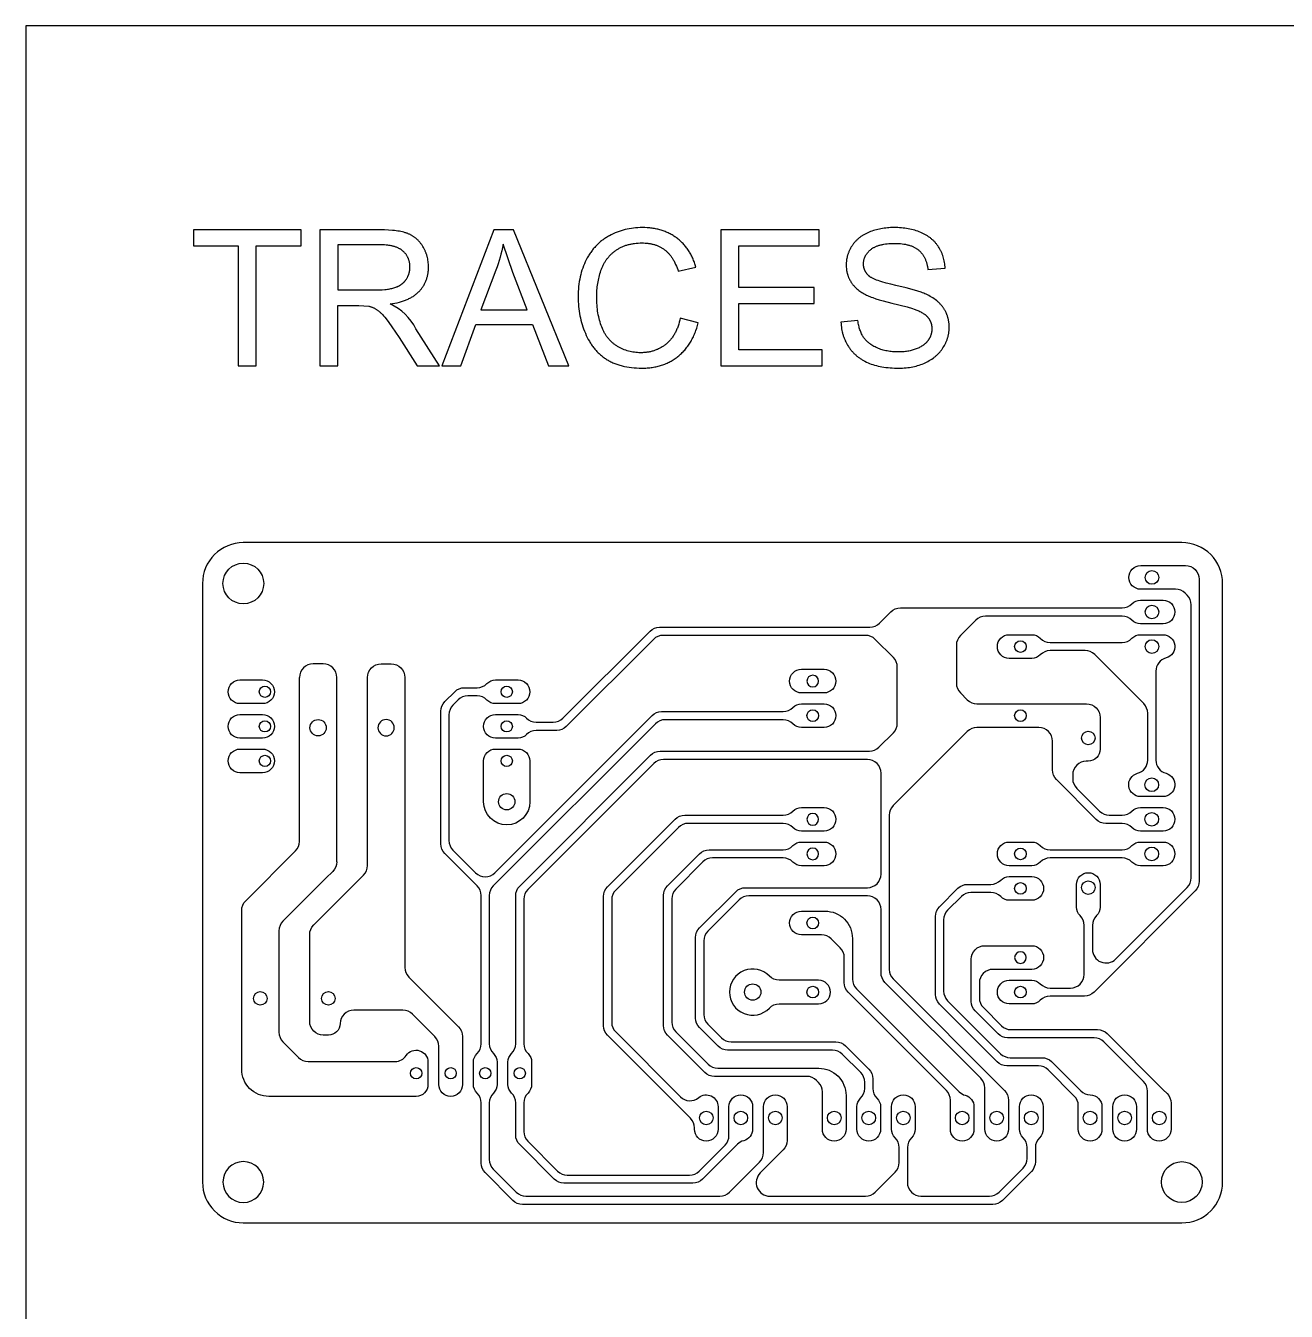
# Model space of a CAD drawing. Extents: x -88 to 248, y 207 to 396.
# Drawn here: x -88 to 4.7, y 301.5 to 396 of the extents above; entities that cross this region are included whole.
import ezdxf

# ---------------------------------------------------------------- set-up
doc = ezdxf.new("R2010")
doc.units = 0
for name, color, linetype in [('DEFAULT', 7, 'CONTINUOUS'), ('PCB$HOLES', 12, 'CONTINUOUS'), ('PCB$TRACES', 41, 'CONTINUOUS')]:
    doc.layers.add(name, color=color, linetype=linetype)

msp = doc.modelspace()

# ---------------------------------------------------------------- linework, layer by layer
at = {"layer": 'DEFAULT'}
for points in [[(-88, 207), (248, 207), (248, 396), (-88, 396)], [(-72.38, 371), (-71.058, 371), (-71.058, 379.814), (-67.752, 379.814), (-67.752, 380.993), (-75.673, 380.993), (-75.673, 379.814), (-72.38, 379.814)], [(-57.411, 371), (-56.007, 371), (-54.909, 374.027), (-50.731, 374.027), (-49.565, 371), (-48.059, 371), (-52.149, 380.993), (-53.573, 380.993)], [(-39.872, 374.504), (-39.908, 374.349), (-39.948, 374.198), (-39.992, 374.053), (-40.015, 373.982), (-40.039, 373.912), (-40.065, 373.843), (-40.091, 373.776), (-40.118, 373.71), (-40.146, 373.645), (-40.176, 373.582), (-40.206, 373.519), (-40.237, 373.458), (-40.269, 373.398), (-40.302, 373.339), (-40.336, 373.281), (-40.371, 373.225), (-40.407, 373.17), (-40.444, 373.116), (-40.482, 373.063), (-40.521, 373.011), (-40.561, 372.961), (-40.602, 372.912), (-40.643, 372.864), (-40.686, 372.817), (-40.73, 372.772), (-40.775, 372.728), (-40.82, 372.684), (-40.867, 372.643), (-40.915, 372.602), (-40.963, 372.562), (-41.012, 372.524), (-41.062, 372.487), (-41.113, 372.452), (-41.164, 372.417), (-41.216, 372.384), (-41.268, 372.352), (-41.321, 372.322), (-41.375, 372.292), (-41.43, 372.264), (-41.485, 372.237), (-41.54, 372.211), (-41.597, 372.187), (-41.654, 372.164), (-41.712, 372.142), (-41.77, 372.121), (-41.829, 372.102), (-41.889, 372.084), (-41.95, 372.067), (-42.011, 372.051), (-42.073, 372.037), (-42.135, 372.024), (-42.198, 372.012), (-42.262, 372.001), (-42.326, 371.992), (-42.391, 371.984), (-42.457, 371.977), (-42.524, 371.971), (-42.591, 371.967), (-42.659, 371.964), (-42.727, 371.962), (-42.796, 371.961), (-42.91, 371.963), (-43.023, 371.968), (-43.134, 371.978), (-43.245, 371.991), (-43.354, 372.007), (-43.463, 372.027), (-43.571, 372.051), (-43.677, 372.079), (-43.783, 372.11), (-43.887, 372.145), (-43.991, 372.183), (-44.093, 372.226), (-44.195, 372.272), (-44.296, 372.321), (-44.395, 372.375), (-44.494, 372.431), (-44.542, 372.461), (-44.59, 372.492), (-44.637, 372.524), (-44.683, 372.557), (-44.728, 372.59), (-44.773, 372.625), (-44.817, 372.66), (-44.86, 372.697), (-44.902, 372.734), (-44.943, 372.772), (-44.984, 372.812), (-45.023, 372.852), (-45.062, 372.893), (-45.101, 372.935), (-45.138, 372.978), (-45.174, 373.022), (-45.21, 373.067), (-45.245, 373.113), (-45.279, 373.159), (-45.312, 373.207), (-45.345, 373.256), (-45.376, 373.305), (-45.407, 373.356), (-45.437, 373.407), (-45.467, 373.46), (-45.495, 373.513), (-45.523, 373.567), (-45.55, 373.623), (-45.576, 373.679), (-45.601, 373.736), (-45.649, 373.853), (-45.694, 373.973), (-45.736, 374.096), (-45.775, 374.221), (-45.811, 374.348), (-45.845, 374.479), (-45.875, 374.611), (-45.903, 374.747), (-45.928, 374.885), (-45.949, 375.025), (-45.968, 375.168), (-45.984, 375.313), (-45.997, 375.461), (-46.007, 375.612), (-46.015, 375.765), (-46.019, 375.92), (-46.02, 376.078), (-46.019, 376.202), (-46.016, 376.325), (-46.009, 376.447), (-46.001, 376.569), (-45.99, 376.69), (-45.976, 376.812), (-45.96, 376.932), (-45.942, 377.052), (-45.921, 377.172), (-45.898, 377.291), (-45.872, 377.41), (-45.844, 377.528), (-45.813, 377.646), (-45.78, 377.764), (-45.745, 377.881), (-45.707, 377.997), (-45.687, 378.055), (-45.666, 378.112), (-45.644, 378.168), (-45.621, 378.224), (-45.598, 378.279), (-45.573, 378.333), (-45.548, 378.386), (-45.521, 378.439), (-45.494, 378.491), (-45.466, 378.542), (-45.437, 378.592), (-45.407, 378.642), (-45.376, 378.691), (-45.344, 378.739), (-45.312, 378.786), (-45.278, 378.833), (-45.244, 378.879), (-45.209, 378.924), (-45.172, 378.969), (-45.135, 379.013), (-45.097, 379.056), (-45.058, 379.098), (-45.018, 379.139), (-44.978, 379.18), (-44.936, 379.22), (-44.894, 379.26), (-44.85, 379.298), (-44.806, 379.336), (-44.761, 379.373), (-44.715, 379.409), (-44.668, 379.445), (-44.62, 379.48), (-44.571, 379.514), (-44.521, 379.547), (-44.471, 379.579), (-44.42, 379.609), (-44.369, 379.639), (-44.316, 379.668), (-44.263, 379.695), (-44.209, 379.721), (-44.155, 379.747), (-44.099, 379.771), (-44.043, 379.794), (-43.986, 379.816), (-43.929, 379.837), (-43.87, 379.857), (-43.811, 379.876), (-43.751, 379.894), (-43.691, 379.911), (-43.63, 379.926), (-43.568, 379.941), (-43.505, 379.954), (-43.441, 379.967), (-43.377, 379.978), (-43.312, 379.988), (-43.246, 379.998), (-43.113, 380.013), (-42.976, 380.023), (-42.836, 380.03), (-42.694, 380.032), (-42.57, 380.03), (-42.449, 380.024), (-42.33, 380.015), (-42.272, 380.008), (-42.214, 380.001), (-42.157, 379.993), (-42.101, 379.983), (-42.045, 379.973), (-41.99, 379.962), (-41.936, 379.95), (-41.882, 379.937), (-41.829, 379.923), (-41.777, 379.908), (-41.725, 379.892), (-41.674, 379.875), (-41.624, 379.857), (-41.575, 379.838), (-41.526, 379.818), (-41.477, 379.797), (-41.43, 379.775), (-41.383, 379.752), (-41.336, 379.728), (-41.291, 379.704), (-41.246, 379.678), (-41.201, 379.651), (-41.158, 379.623), (-41.115, 379.595), (-41.072, 379.565), (-41.031, 379.534), (-40.99, 379.503), (-40.949, 379.47), (-40.909, 379.436), (-40.87, 379.401), (-40.832, 379.364), (-40.794, 379.327), (-40.756, 379.288), (-40.72, 379.249), (-40.684, 379.208), (-40.648, 379.166), (-40.613, 379.122), (-40.579, 379.078), (-40.545, 379.032), (-40.512, 378.985), (-40.48, 378.938), (-40.448, 378.889), (-40.417, 378.838), (-40.386, 378.787), (-40.356, 378.734), (-40.327, 378.681), (-40.27, 378.57), (-40.215, 378.454), (-40.163, 378.334), (-40.114, 378.21), (-40.066, 378.08), (-40.022, 377.946), (-38.72, 378.253), (-38.773, 378.423), (-38.801, 378.507), (-38.83, 378.589), (-38.861, 378.67), (-38.892, 378.75), (-38.925, 378.829), (-38.96, 378.906), (-38.995, 378.982), (-39.032, 379.057), (-39.07, 379.131), (-39.109, 379.203), (-39.149, 379.275), (-39.19, 379.345), (-39.233, 379.414), (-39.277, 379.482), (-39.322, 379.548), (-39.369, 379.613), (-39.416, 379.677), (-39.465, 379.74), (-39.515, 379.802), (-39.566, 379.862), (-39.618, 379.922), (-39.672, 379.98), (-39.727, 380.036), (-39.783, 380.092), (-39.84, 380.146), (-39.899, 380.2), (-39.958, 380.252), (-40.019, 380.302), (-40.081, 380.352), (-40.145, 380.4), (-40.209, 380.447), (-40.274, 380.493), (-40.34, 380.537), (-40.408, 380.579), (-40.476, 380.62), (-40.545, 380.66), (-40.615, 380.698), (-40.686, 380.734), (-40.757, 380.769), (-40.83, 380.803), (-40.904, 380.835), (-40.978, 380.865), (-41.054, 380.894), (-41.131, 380.922), (-41.208, 380.948), (-41.286, 380.973), (-41.366, 380.996), (-41.446, 381.017), (-41.527, 381.038), (-41.609, 381.056), (-41.692, 381.073), (-41.776, 381.089), (-41.861, 381.103), (-41.947, 381.116), (-42.033, 381.127), (-42.121, 381.137), (-42.21, 381.145), (-42.299, 381.152), (-42.481, 381.161), (-42.667, 381.164), (-42.831, 381.161), (-42.994, 381.154), (-43.155, 381.142), (-43.314, 381.126), (-43.472, 381.105), (-43.627, 381.079), (-43.781, 381.048), (-43.934, 381.013), (-44.084, 380.973), (-44.233, 380.928), (-44.38, 380.878), (-44.526, 380.824), (-44.669, 380.765), (-44.811, 380.702), (-44.952, 380.633), (-45.09, 380.56), (-45.158, 380.522), (-45.226, 380.483), (-45.292, 380.442), (-45.357, 380.401), (-45.422, 380.358), (-45.485, 380.314), (-45.547, 380.27), (-45.609, 380.224), (-45.669, 380.177), (-45.729, 380.129), (-45.787, 380.08), (-45.845, 380.029), (-45.901, 379.978), (-45.957, 379.925), (-46.011, 379.872), (-46.065, 379.817), (-46.117, 379.762), (-46.169, 379.705), (-46.219, 379.647), (-46.269, 379.588), (-46.318, 379.528), (-46.365, 379.467), (-46.412, 379.404), (-46.458, 379.341), (-46.502, 379.277), (-46.546, 379.211), (-46.589, 379.144), (-46.63, 379.077), (-46.671, 379.008), (-46.711, 378.938), (-46.787, 378.795), (-46.86, 378.648), (-46.927, 378.498), (-46.99, 378.345), (-47.048, 378.189), (-47.102, 378.029), (-47.151, 377.867), (-47.195, 377.702), (-47.235, 377.533), (-47.27, 377.361), (-47.3, 377.186), (-47.326, 377.008), (-47.346, 376.827), (-47.363, 376.643), (-47.374, 376.456), (-47.381, 376.265), (-47.384, 376.072), (-47.382, 375.893), (-47.376, 375.717), (-47.365, 375.541), (-47.351, 375.367), (-47.332, 375.195), (-47.309, 375.024), (-47.283, 374.854), (-47.252, 374.686), (-47.217, 374.519), (-47.177, 374.354), (-47.134, 374.19), (-47.087, 374.028), (-47.035, 373.867), (-46.979, 373.707), (-46.919, 373.549), (-46.855, 373.393), (-46.788, 373.239), (-46.716, 373.09), (-46.64, 372.946), (-46.561, 372.806), (-46.52, 372.738), (-46.478, 372.671), (-46.435, 372.605), (-46.391, 372.54), (-46.346, 372.476), (-46.301, 372.414), (-46.254, 372.353), (-46.206, 372.293), (-46.158, 372.234), (-46.108, 372.176), (-46.058, 372.119), (-46.006, 372.064), (-45.954, 372.009), (-45.9, 371.956), (-45.846, 371.904), (-45.791, 371.853), (-45.735, 371.803), (-45.678, 371.755), (-45.619, 371.707), (-45.56, 371.661), (-45.5, 371.616), (-45.44, 371.572), (-45.378, 371.529), (-45.315, 371.487), (-45.251, 371.447), (-45.186, 371.408), (-45.12, 371.37), (-45.052, 371.333), (-44.984, 371.298), (-44.914, 371.264), (-44.843, 371.231), (-44.771, 371.2), (-44.698, 371.169), (-44.623, 371.14), (-44.548, 371.113), (-44.471, 371.087), (-44.393, 371.061), (-44.314, 371.038), (-44.233, 371.015), (-44.152, 370.994), (-44.069, 370.974), (-43.985, 370.955), (-43.814, 370.922), (-43.638, 370.894), (-43.457, 370.871), (-43.272, 370.853), (-43.082, 370.84), (-42.887, 370.832), (-42.687, 370.83), (-42.59, 370.83), (-42.494, 370.833), (-42.399, 370.837), (-42.304, 370.843), (-42.211, 370.85), (-42.119, 370.86), (-42.027, 370.871), (-41.937, 370.883), (-41.847, 370.897), (-41.758, 370.913), (-41.671, 370.931), (-41.584, 370.95), (-41.498, 370.971), (-41.413, 370.993), (-41.329, 371.018), (-41.246, 371.043), (-41.164, 371.071), (-41.083, 371.1), (-41.003, 371.131), (-40.924, 371.164), (-40.845, 371.198), (-40.768, 371.234), (-40.691, 371.272), (-40.616, 371.311), (-40.541, 371.352), (-40.468, 371.394), (-40.395, 371.439), (-40.323, 371.485), (-40.252, 371.532), (-40.183, 371.581), (-40.114, 371.632), (-40.046, 371.685), (-39.979, 371.739), (-39.913, 371.795), (-39.849, 371.852), (-39.786, 371.911), (-39.724, 371.971), (-39.664, 372.033), (-39.605, 372.096), (-39.547, 372.161), (-39.49, 372.227), (-39.435, 372.295), (-39.381, 372.365), (-39.329, 372.435), (-39.278, 372.508), (-39.228, 372.582), (-39.179, 372.657), (-39.131, 372.734), (-39.085, 372.812), (-39.04, 372.892), (-38.997, 372.974), (-38.955, 373.057), (-38.914, 373.141), (-38.874, 373.227), (-38.836, 373.315), (-38.799, 373.404), (-38.763, 373.494), (-38.729, 373.586), (-38.664, 373.775), (-38.604, 373.969), (-38.549, 374.17)], [(-36.893, 371), (-29.436, 371), (-29.436, 372.179), (-35.571, 372.179), (-35.571, 375.581), (-30.042, 375.581), (-30.042, 376.753), (-35.571, 376.753), (-35.571, 379.814), (-29.667, 379.814), (-29.667, 380.993), (-36.893, 380.993)], [(-28.059, 374.211), (-28.053, 374.086), (-28.044, 373.963), (-28.031, 373.842), (-28.014, 373.723), (-27.993, 373.605), (-27.969, 373.488), (-27.955, 373.431), (-27.94, 373.374), (-27.924, 373.317), (-27.908, 373.261), (-27.89, 373.205), (-27.872, 373.149), (-27.852, 373.094), (-27.831, 373.039), (-27.81, 372.985), (-27.788, 372.931), (-27.764, 372.878), (-27.74, 372.825), (-27.714, 372.772), (-27.688, 372.72), (-27.661, 372.668), (-27.633, 372.616), (-27.603, 372.565), (-27.573, 372.515), (-27.51, 372.414), (-27.477, 372.365), (-27.443, 372.317), (-27.409, 372.269), (-27.373, 372.222), (-27.337, 372.176), (-27.3, 372.131), (-27.263, 372.086), (-27.224, 372.042), (-27.185, 371.999), (-27.145, 371.957), (-27.105, 371.916), (-27.063, 371.875), (-27.021, 371.835), (-26.978, 371.796), (-26.934, 371.758), (-26.89, 371.72), (-26.844, 371.683), (-26.798, 371.647), (-26.751, 371.612), (-26.704, 371.578), (-26.655, 371.544), (-26.606, 371.511), (-26.556, 371.479), (-26.505, 371.448), (-26.454, 371.417), (-26.401, 371.387), (-26.295, 371.33), (-26.185, 371.276), (-26.072, 371.225), (-25.955, 371.177), (-25.835, 371.132), (-25.712, 371.091), (-25.586, 371.052), (-25.456, 371.016), (-25.322, 370.984), (-25.185, 370.955), (-25.045, 370.928), (-24.901, 370.905), (-24.754, 370.885), (-24.603, 370.868), (-24.449, 370.854), (-24.291, 370.843), (-24.13, 370.836), (-23.966, 370.831), (-23.798, 370.83), (-23.665, 370.831), (-23.534, 370.836), (-23.404, 370.843), (-23.277, 370.854), (-23.15, 370.868), (-23.026, 370.885), (-22.903, 370.905), (-22.782, 370.928), (-22.662, 370.954), (-22.544, 370.983), (-22.428, 371.015), (-22.314, 371.05), (-22.201, 371.088), (-22.09, 371.13), (-21.98, 371.174), (-21.873, 371.222), (-21.767, 371.272), (-21.665, 371.324), (-21.566, 371.38), (-21.47, 371.437), (-21.377, 371.497), (-21.287, 371.56), (-21.243, 371.592), (-21.2, 371.625), (-21.158, 371.658), (-21.117, 371.692), (-21.076, 371.726), (-21.036, 371.762), (-20.997, 371.798), (-20.959, 371.834), (-20.921, 371.871), (-20.885, 371.909), (-20.849, 371.947), (-20.814, 371.986), (-20.779, 372.025), (-20.746, 372.065), (-20.713, 372.106), (-20.681, 372.148), (-20.649, 372.189), (-20.619, 372.232), (-20.589, 372.275), (-20.56, 372.319), (-20.505, 372.408), (-20.453, 372.497), (-20.405, 372.587), (-20.361, 372.678), (-20.34, 372.723), (-20.319, 372.769), (-20.3, 372.815), (-20.282, 372.861), (-20.265, 372.907), (-20.248, 372.954), (-20.233, 373.001), (-20.218, 373.048), (-20.204, 373.095), (-20.191, 373.142), (-20.179, 373.189), (-20.168, 373.237), (-20.158, 373.285), (-20.148, 373.333), (-20.14, 373.381), (-20.132, 373.429), (-20.125, 373.478), (-20.12, 373.526), (-20.115, 373.575), (-20.111, 373.624), (-20.108, 373.673), (-20.105, 373.723), (-20.104, 373.772), (-20.104, 373.822), (-20.105, 373.922), (-20.11, 374.02), (-20.118, 374.117), (-20.124, 374.165), (-20.13, 374.213), (-20.137, 374.26), (-20.144, 374.307), (-20.153, 374.353), (-20.162, 374.399), (-20.172, 374.445), (-20.183, 374.49), (-20.195, 374.535), (-20.208, 374.58), (-20.221, 374.624), (-20.235, 374.668), (-20.25, 374.711), (-20.266, 374.754), (-20.283, 374.797), (-20.3, 374.839), (-20.318, 374.882), (-20.338, 374.923), (-20.357, 374.964), (-20.378, 375.005), (-20.4, 375.046), (-20.422, 375.086), (-20.445, 375.126), (-20.469, 375.166), (-20.494, 375.205), (-20.519, 375.243), (-20.546, 375.282), (-20.573, 375.32), (-20.601, 375.357), (-20.631, 375.394), (-20.661, 375.431), (-20.691, 375.467), (-20.723, 375.503), (-20.756, 375.538), (-20.789, 375.573), (-20.824, 375.608), (-20.859, 375.642), (-20.896, 375.676), (-20.933, 375.709), (-20.971, 375.742), (-21.01, 375.775), (-21.049, 375.807), (-21.132, 375.869), (-21.218, 375.931), (-21.307, 375.99), (-21.4, 376.048), (-21.497, 376.104), (-21.597, 376.159), (-21.7, 376.211), (-21.808, 376.262), (-21.887, 376.297), (-21.974, 376.332), (-22.068, 376.368), (-22.171, 376.405), (-22.4, 376.48), (-22.661, 376.558), (-23.277, 376.723), (-24.02, 376.9), (-24.404, 376.991), (-24.749, 377.081), (-25.056, 377.171), (-25.195, 377.216), (-25.324, 377.26), (-25.444, 377.305), (-25.554, 377.349), (-25.655, 377.393), (-25.702, 377.415), (-25.746, 377.437), (-25.788, 377.459), (-25.827, 377.481), (-25.864, 377.503), (-25.899, 377.525), (-25.931, 377.547), (-25.946, 377.558), (-25.961, 377.569), (-25.975, 377.58), (-25.989, 377.59), (-26.001, 377.601), (-26.014, 377.612), (-26.038, 377.634), (-26.061, 377.656), (-26.083, 377.679), (-26.105, 377.702), (-26.126, 377.725), (-26.146, 377.749), (-26.165, 377.773), (-26.184, 377.798), (-26.201, 377.823), (-26.219, 377.848), (-26.235, 377.874), (-26.25, 377.9), (-26.265, 377.926), (-26.279, 377.953), (-26.293, 377.98), (-26.305, 378.007), (-26.317, 378.035), (-26.328, 378.064), (-26.338, 378.092), (-26.348, 378.121), (-26.356, 378.151), (-26.364, 378.18), (-26.371, 378.21), (-26.378, 378.241), (-26.384, 378.272), (-26.389, 378.303), (-26.393, 378.335), (-26.396, 378.367), (-26.399, 378.399), (-26.401, 378.432), (-26.402, 378.465), (-26.402, 378.498), (-26.402, 378.537), (-26.4, 378.575), (-26.397, 378.613), (-26.394, 378.651), (-26.389, 378.688), (-26.383, 378.725), (-26.376, 378.761), (-26.368, 378.797), (-26.359, 378.833), (-26.349, 378.868), (-26.337, 378.903), (-26.325, 378.938), (-26.312, 378.972), (-26.297, 379.006), (-26.282, 379.04), (-26.265, 379.073), (-26.247, 379.106), (-26.229, 379.139), (-26.209, 379.171), (-26.188, 379.203), (-26.166, 379.235), (-26.143, 379.266), (-26.119, 379.297), (-26.094, 379.327), (-26.067, 379.357), (-26.04, 379.387), (-26.012, 379.416), (-25.982, 379.446), (-25.952, 379.474), (-25.92, 379.503), (-25.887, 379.531), (-25.853, 379.558), (-25.819, 379.585), (-25.782, 379.612), (-25.745, 379.637), (-25.706, 379.661), (-25.666, 379.685), (-25.625, 379.708), (-25.582, 379.73), (-25.538, 379.751), (-25.493, 379.771), (-25.447, 379.79), (-25.399, 379.809), (-25.35, 379.826), (-25.3, 379.843), (-25.249, 379.859), (-25.196, 379.874), (-25.142, 379.888), (-25.087, 379.901), (-25.03, 379.914), (-24.972, 379.925), (-24.913, 379.936), (-24.791, 379.955), (-24.664, 379.97), (-24.532, 379.982), (-24.395, 379.991), (-24.252, 379.996), (-24.105, 379.998), (-23.963, 379.996), (-23.826, 379.99), (-23.693, 379.981), (-23.564, 379.968), (-23.44, 379.951), (-23.379, 379.941), (-23.32, 379.93), (-23.262, 379.918), (-23.205, 379.905), (-23.149, 379.892), (-23.094, 379.877), (-23.04, 379.861), (-22.987, 379.845), (-22.935, 379.827), (-22.885, 379.809), (-22.835, 379.79), (-22.787, 379.769), (-22.739, 379.748), (-22.693, 379.726), (-22.648, 379.703), (-22.604, 379.678), (-22.561, 379.653), (-22.52, 379.627), (-22.479, 379.6), (-22.439, 379.573), (-22.401, 379.544), (-22.363, 379.514), (-22.327, 379.483), (-22.292, 379.452), (-22.257, 379.419), (-22.224, 379.386), (-22.191, 379.351), (-22.159, 379.316), (-22.129, 379.28), (-22.099, 379.243), (-22.07, 379.205), (-22.042, 379.166), (-22.016, 379.126), (-21.99, 379.086), (-21.965, 379.044), (-21.941, 379.002), (-21.918, 378.958), (-21.896, 378.914), (-21.874, 378.869), (-21.854, 378.823), (-21.835, 378.776), (-21.817, 378.728), (-21.799, 378.679), (-21.783, 378.629), (-21.768, 378.579), (-21.753, 378.527), (-21.739, 378.475), (-21.727, 378.422), (-21.715, 378.367), (-21.705, 378.312), (-21.695, 378.256), (-21.686, 378.199), (-21.678, 378.141), (-21.671, 378.082), (-20.404, 378.178), (-20.409, 378.287), (-20.419, 378.395), (-20.431, 378.501), (-20.447, 378.606), (-20.466, 378.71), (-20.489, 378.812), (-20.514, 378.912), (-20.543, 379.011), (-20.576, 379.109), (-20.593, 379.157), (-20.611, 379.205), (-20.63, 379.253), (-20.65, 379.3), (-20.671, 379.347), (-20.692, 379.393), (-20.715, 379.44), (-20.738, 379.485), (-20.787, 379.576), (-20.839, 379.665), (-20.894, 379.753), (-20.923, 379.796), (-20.953, 379.838), (-20.983, 379.88), (-21.015, 379.921), (-21.047, 379.962), (-21.079, 380.001), (-21.113, 380.041), (-21.147, 380.079), (-21.182, 380.117), (-21.218, 380.154), (-21.255, 380.191), (-21.292, 380.227), (-21.33, 380.262), (-21.369, 380.296), (-21.409, 380.33), (-21.449, 380.363), (-21.49, 380.396), (-21.532, 380.428), (-21.575, 380.459), (-21.618, 380.49), (-21.663, 380.52), (-21.708, 380.549), (-21.753, 380.578), (-21.8, 380.606), (-21.895, 380.66), (-21.994, 380.711), (-22.095, 380.76), (-22.2, 380.806), (-22.307, 380.849), (-22.416, 380.89), (-22.527, 380.927), (-22.64, 380.962), (-22.756, 380.994), (-22.873, 381.024), (-22.993, 381.05), (-23.114, 381.074), (-23.238, 381.095), (-23.363, 381.113), (-23.491, 381.129), (-23.62, 381.141), (-23.752, 381.151), (-23.886, 381.158), (-24.022, 381.162), (-24.16, 381.164), (-24.285, 381.162), (-24.409, 381.158), (-24.531, 381.152), (-24.652, 381.142), (-24.772, 381.13), (-24.89, 381.116), (-25.007, 381.098), (-25.122, 381.078), (-25.236, 381.056), (-25.349, 381.03), (-25.46, 381.003), (-25.569, 380.972), (-25.677, 380.939), (-25.784, 380.903), (-25.889, 380.864), (-25.993, 380.823), (-26.095, 380.779), (-26.193, 380.733), (-26.289, 380.684), (-26.381, 380.633), (-26.426, 380.606), (-26.47, 380.579), (-26.514, 380.551), (-26.556, 380.523), (-26.598, 380.494), (-26.639, 380.464), (-26.68, 380.434), (-26.719, 380.403), (-26.758, 380.371), (-26.796, 380.339), (-26.833, 380.306), (-26.87, 380.273), (-26.905, 380.239), (-26.94, 380.204), (-26.975, 380.169), (-27.008, 380.133), (-27.041, 380.097), (-27.073, 380.06), (-27.104, 380.022), (-27.134, 379.984), (-27.163, 379.945), (-27.192, 379.905), (-27.22, 379.865), (-27.247, 379.824), (-27.299, 379.742), (-27.348, 379.658), (-27.393, 379.574), (-27.415, 379.532), (-27.435, 379.489), (-27.455, 379.446), (-27.474, 379.403), (-27.492, 379.36), (-27.509, 379.317), (-27.525, 379.273), (-27.541, 379.23), (-27.556, 379.186), (-27.57, 379.142), (-27.583, 379.097), (-27.595, 379.053), (-27.606, 379.008), (-27.617, 378.963), (-27.626, 378.918), (-27.635, 378.873), (-27.643, 378.827), (-27.65, 378.782), (-27.656, 378.736), (-27.662, 378.69), (-27.666, 378.644), (-27.67, 378.597), (-27.673, 378.551), (-27.675, 378.504), (-27.676, 378.457), (-27.677, 378.41), (-27.676, 378.324), (-27.671, 378.24), (-27.665, 378.156), (-27.655, 378.074), (-27.643, 377.992), (-27.635, 377.952), (-27.628, 377.912), (-27.619, 377.872), (-27.61, 377.833), (-27.6, 377.793), (-27.589, 377.754), (-27.578, 377.716), (-27.566, 377.677), (-27.553, 377.639), (-27.54, 377.601), (-27.526, 377.563), (-27.511, 377.526), (-27.496, 377.489), (-27.479, 377.452), (-27.463, 377.415), (-27.445, 377.379), (-27.427, 377.343), (-27.408, 377.307), (-27.389, 377.271), (-27.368, 377.236), (-27.347, 377.2), (-27.326, 377.166), (-27.304, 377.131), (-27.281, 377.097), (-27.257, 377.063), (-27.232, 377.03), (-27.207, 376.996), (-27.181, 376.964), (-27.155, 376.931), (-27.128, 376.899), (-27.1, 376.867), (-27.071, 376.836), (-27.041, 376.805), (-27.011, 376.774), (-26.949, 376.714), (-26.884, 376.655), (-26.816, 376.598), (-26.745, 376.542), (-26.671, 376.487), (-26.594, 376.434), (-26.515, 376.382), (-26.432, 376.332), (-26.347, 376.283), (-26.259, 376.235), (-26.187, 376.198), (-26.108, 376.161), (-26.023, 376.124), (-25.931, 376.086), (-25.833, 376.048), (-25.729, 376.01), (-25.501, 375.933), (-25.247, 375.854), (-24.967, 375.774), (-24.33, 375.611), (-23.197, 375.324), (-22.813, 375.213), (-22.667, 375.166), (-22.605, 375.144), (-22.551, 375.124), (-22.474, 375.094), (-22.4, 375.063), (-22.328, 375.031), (-22.259, 374.998), (-22.193, 374.964), (-22.13, 374.929), (-22.07, 374.894), (-22.012, 374.857), (-21.957, 374.82), (-21.931, 374.801), (-21.905, 374.782), (-21.88, 374.762), (-21.856, 374.743), (-21.832, 374.723), (-21.809, 374.703), (-21.787, 374.683), (-21.766, 374.662), (-21.745, 374.641), (-21.725, 374.62), (-21.705, 374.599), (-21.686, 374.578), (-21.668, 374.556), (-21.651, 374.534), (-21.634, 374.512), (-21.618, 374.49), (-21.602, 374.468), (-21.587, 374.445), (-21.572, 374.422), (-21.558, 374.399), (-21.545, 374.375), (-21.532, 374.351), (-21.519, 374.328), (-21.507, 374.303), (-21.496, 374.279), (-21.485, 374.254), (-21.474, 374.23), (-21.465, 374.204), (-21.455, 374.179), (-21.446, 374.154), (-21.438, 374.128), (-21.431, 374.102), (-21.423, 374.075), (-21.417, 374.049), (-21.411, 374.022), (-21.405, 373.995), (-21.4, 373.968), (-21.395, 373.941), (-21.391, 373.913), (-21.388, 373.885), (-21.385, 373.857), (-21.383, 373.829), (-21.381, 373.8), (-21.379, 373.771), (-21.379, 373.742), (-21.378, 373.713), (-21.379, 373.684), (-21.379, 373.655), (-21.381, 373.627), (-21.383, 373.598), (-21.385, 373.57), (-21.388, 373.542), (-21.392, 373.514), (-21.396, 373.486), (-21.401, 373.458), (-21.406, 373.43), (-21.412, 373.403), (-21.418, 373.375), (-21.425, 373.348), (-21.432, 373.321), (-21.44, 373.294), (-21.449, 373.267), (-21.458, 373.241), (-21.468, 373.214), (-21.478, 373.188), (-21.489, 373.162), (-21.5, 373.135), (-21.512, 373.109), (-21.524, 373.084), (-21.537, 373.058), (-21.551, 373.032), (-21.565, 373.007), (-21.58, 372.982), (-21.595, 372.957), (-21.611, 372.932), (-21.627, 372.907), (-21.644, 372.882), (-21.661, 372.858), (-21.679, 372.833), (-21.698, 372.809), (-21.717, 372.786), (-21.737, 372.762), (-21.757, 372.739), (-21.778, 372.716), (-21.799, 372.694), (-21.821, 372.672), (-21.844, 372.65), (-21.867, 372.629), (-21.891, 372.608), (-21.915, 372.587), (-21.94, 372.567), (-21.965, 372.547), (-21.992, 372.527), (-22.018, 372.507), (-22.045, 372.488), (-22.073, 372.469), (-22.131, 372.433), (-22.19, 372.398), (-22.252, 372.364), (-22.317, 372.331), (-22.383, 372.299), (-22.452, 372.269), (-22.524, 372.241), (-22.597, 372.213), (-22.671, 372.188), (-22.747, 372.164), (-22.824, 372.142), (-22.903, 372.122), (-22.983, 372.104), (-23.064, 372.087), (-23.147, 372.072), (-23.231, 372.059), (-23.317, 372.047), (-23.404, 372.038), (-23.492, 372.03), (-23.582, 372.024), (-23.673, 372.019), (-23.766, 372.017), (-23.86, 372.016), (-23.965, 372.017), (-24.07, 372.02), (-24.173, 372.026), (-24.275, 372.034), (-24.375, 372.045), (-24.475, 372.057), (-24.573, 372.072), (-24.669, 372.09), (-24.764, 372.11), (-24.858, 372.132), (-24.951, 372.156), (-25.042, 372.182), (-25.132, 372.211), (-25.22, 372.243), (-25.307, 372.276), (-25.393, 372.312), (-25.477, 372.35), (-25.558, 372.389), (-25.636, 372.43), (-25.712, 372.472), (-25.784, 372.516), (-25.854, 372.56), (-25.921, 372.607), (-25.954, 372.631), (-25.986, 372.655), (-26.017, 372.679), (-26.047, 372.704), (-26.077, 372.729), (-26.106, 372.755), (-26.134, 372.781), (-26.161, 372.807), (-26.188, 372.834), (-26.215, 372.861), (-26.24, 372.888), (-26.265, 372.916), (-26.289, 372.944), (-26.312, 372.972), (-26.335, 373.001), (-26.357, 373.03), (-26.378, 373.059), (-26.399, 373.089), (-26.419, 373.12), (-26.438, 373.15), (-26.457, 373.182), (-26.476, 373.214), (-26.494, 373.246), (-26.512, 373.279), (-26.546, 373.346), (-26.578, 373.416), (-26.609, 373.488), (-26.637, 373.561), (-26.664, 373.637), (-26.689, 373.715), (-26.712, 373.795), (-26.733, 373.877), (-26.752, 373.962), (-26.77, 374.048), (-26.785, 374.136), (-26.799, 374.227), (-26.811, 374.32)], [(-62.21, 376.583), (-61.989, 376.586), (-61.781, 376.595), (-61.586, 376.609), (-61.492, 376.619), (-61.402, 376.63), (-61.315, 376.642), (-61.231, 376.656), (-61.15, 376.671), (-61.072, 376.688), (-60.998, 376.707), (-60.926, 376.726), (-60.858, 376.748), (-60.792, 376.77), (-60.729, 376.795), (-60.698, 376.807), (-60.668, 376.821), (-60.638, 376.834), (-60.609, 376.848), (-60.58, 376.863), (-60.552, 376.878), (-60.524, 376.894), (-60.497, 376.909), (-60.47, 376.926), (-60.443, 376.943), (-60.417, 376.96), (-60.392, 376.977), (-60.367, 376.995), (-60.342, 377.014), (-60.318, 377.033), (-60.295, 377.052), (-60.271, 377.072), (-60.249, 377.092), (-60.227, 377.113), (-60.205, 377.134), (-60.184, 377.156), (-60.163, 377.178), (-60.143, 377.2), (-60.123, 377.223), (-60.104, 377.247), (-60.085, 377.271), (-60.067, 377.295), (-60.049, 377.319), (-60.032, 377.345), (-60.015, 377.37), (-59.983, 377.422), (-59.953, 377.474), (-59.938, 377.501), (-59.925, 377.527), (-59.911, 377.554), (-59.899, 377.581), (-59.886, 377.608), (-59.875, 377.635), (-59.864, 377.662), (-59.853, 377.69), (-59.843, 377.717), (-59.833, 377.745), (-59.824, 377.773), (-59.816, 377.8), (-59.808, 377.829), (-59.8, 377.857), (-59.793, 377.885), (-59.787, 377.914), (-59.781, 377.942), (-59.775, 377.971), (-59.77, 378), (-59.766, 378.029), (-59.762, 378.058), (-59.758, 378.088), (-59.756, 378.117), (-59.753, 378.147), (-59.751, 378.176), (-59.75, 378.206), (-59.749, 378.267), (-59.75, 378.311), (-59.751, 378.354), (-59.754, 378.397), (-59.757, 378.44), (-59.762, 378.482), (-59.767, 378.524), (-59.774, 378.565), (-59.781, 378.605), (-59.79, 378.645), (-59.799, 378.685), (-59.81, 378.724), (-59.822, 378.763), (-59.834, 378.801), (-59.848, 378.839), (-59.862, 378.876), (-59.878, 378.912), (-59.894, 378.949), (-59.912, 378.984), (-59.931, 379.019), (-59.95, 379.054), (-59.971, 379.088), (-59.992, 379.122), (-60.015, 379.155), (-60.039, 379.188), (-60.063, 379.22), (-60.089, 379.252), (-60.116, 379.283), (-60.143, 379.314), (-60.172, 379.344), (-60.201, 379.374), (-60.232, 379.403), (-60.264, 379.432), (-60.297, 379.46), (-60.33, 379.487), (-60.366, 379.514), (-60.402, 379.539), (-60.439, 379.564), (-60.478, 379.587), (-60.518, 379.61), (-60.558, 379.632), (-60.6, 379.653), (-60.644, 379.673), (-60.688, 379.692), (-60.734, 379.71), (-60.78, 379.728), (-60.828, 379.744), (-60.877, 379.76), (-60.928, 379.775), (-60.979, 379.789), (-61.032, 379.801), (-61.085, 379.814), (-61.14, 379.825), (-61.196, 379.835), (-61.253, 379.844), (-61.312, 379.853), (-61.371, 379.86), (-61.494, 379.873), (-61.621, 379.882), (-61.753, 379.887), (-61.89, 379.889), (-65.052, 379.889), (-65.052, 376.583)]]:
    msp.add_lwpolyline(points, close=True, dxfattribs=at)
for points in [[(-61.944, 380.993), (-66.375, 380.993), (-66.375, 371), (-65.052, 371), (-65.052, 375.438), (-63.519, 375.438), (-62.783, 375.39), (-62.744, 375.38), (-62.706, 375.369), (-62.668, 375.358), (-62.63, 375.345), (-62.592, 375.332), (-62.554, 375.317), (-62.516, 375.302), (-62.478, 375.286), (-62.441, 375.269), (-62.403, 375.251), (-62.366, 375.232), (-62.328, 375.212), (-62.291, 375.192), (-62.254, 375.17), (-62.216, 375.147), (-62.179, 375.124), (-62.142, 375.099), (-62.104, 375.072), (-62.065, 375.042), (-62.026, 375.011), (-61.986, 374.977), (-61.946, 374.941), (-61.905, 374.902), (-61.863, 374.862), (-61.821, 374.819), (-61.778, 374.774), (-61.69, 374.677), (-61.6, 374.571), (-61.508, 374.456), (-61.308, 374.191), (-61.082, 373.873), (-60.554, 373.079), (-59.231, 371), (-57.568, 371), (-59.306, 373.72, 0.162808), (-61.201, 375.547), (-61.024, 375.573), (-60.853, 375.604), (-60.688, 375.64), (-60.529, 375.679), (-60.451, 375.7), (-60.375, 375.722), (-60.301, 375.745), (-60.228, 375.77), (-60.156, 375.795), (-60.086, 375.821), (-60.017, 375.849), (-59.95, 375.877), (-59.885, 375.907), (-59.82, 375.937), (-59.757, 375.969), (-59.696, 376.001), (-59.636, 376.035), (-59.578, 376.07), (-59.521, 376.106), (-59.465, 376.142), (-59.411, 376.18), (-59.359, 376.219), (-59.308, 376.259), (-59.258, 376.3), (-59.21, 376.342), (-59.163, 376.385), (-59.118, 376.429), (-59.074, 376.474), (-59.032, 376.52), (-58.991, 376.566), (-58.951, 376.613), (-58.913, 376.661), (-58.876, 376.71), (-58.84, 376.759), (-58.806, 376.809), (-58.773, 376.859), (-58.741, 376.91), (-58.711, 376.962), (-58.682, 377.015), (-58.655, 377.068), (-58.629, 377.122), (-58.604, 377.176), (-58.58, 377.231), (-58.558, 377.287), (-58.537, 377.343), (-58.518, 377.4), (-58.499, 377.458), (-58.483, 377.516), (-58.467, 377.575), (-58.453, 377.635), (-58.44, 377.695), (-58.429, 377.756), (-58.419, 377.817), (-58.41, 377.88), (-58.403, 377.942), (-58.397, 378.006), (-58.392, 378.07), (-58.389, 378.135), (-58.386, 378.2), (-58.386, 378.267), (-58.387, 378.369), (-58.392, 378.47), (-58.4, 378.571), (-58.412, 378.67), (-58.426, 378.768), (-58.444, 378.865), (-58.465, 378.961), (-58.477, 379.008), (-58.49, 379.056), (-58.503, 379.102), (-58.517, 379.149), (-58.532, 379.196), (-58.548, 379.242), (-58.565, 379.287), (-58.582, 379.333), (-58.601, 379.378), (-58.62, 379.423), (-58.64, 379.468), (-58.66, 379.512), (-58.704, 379.6), (-58.751, 379.687), (-58.802, 379.773), (-58.828, 379.815), (-58.855, 379.857), (-58.882, 379.897), (-58.91, 379.937), (-58.938, 379.976), (-58.967, 380.014), (-58.997, 380.051), (-59.027, 380.088), (-59.058, 380.124), (-59.089, 380.159), (-59.121, 380.193), (-59.153, 380.226), (-59.186, 380.259), (-59.219, 380.291), (-59.253, 380.321), (-59.287, 380.352), (-59.322, 380.381), (-59.358, 380.409), (-59.394, 380.437), (-59.431, 380.464), (-59.468, 380.49), (-59.505, 380.515), (-59.544, 380.54), (-59.583, 380.564), (-59.622, 380.586), (-59.662, 380.608), (-59.702, 380.63), (-59.743, 380.65), (-59.785, 380.67), (-59.827, 380.689), (-59.87, 380.707), (-59.913, 380.724), (-59.957, 380.74), (-60.002, 380.757), (-60.049, 380.772), (-60.097, 380.787), (-60.196, 380.815), (-60.3, 380.842), (-60.41, 380.866), (-60.524, 380.888), (-60.644, 380.908), (-60.768, 380.926), (-60.898, 380.942), (-61.032, 380.955), (-61.316, 380.976), (-61.62, 380.989)], [(-52.183, 377.871), (-52.892, 379.943, -0.038979), (-53.43, 378.035), (-54.528, 375.104), (-51.14, 375.104)]]:
    msp.add_lwpolyline(points, format="xyb", close=True, dxfattribs=at)
at = {"layer": 'PCB$HOLES'}
msp.add_lwpolyline([(-72, 308), (-3, 308, 0.414214), (0, 311), (0, 355, 0.414214), (-3, 358), (-72, 358, 0.414214), (-75, 355), (-75, 311, 0.414214)], format="xyb", close=True, dxfattribs=at)
for centre, radius in [((-72, 355), 1.5), ((-5.196, 355.444), 0.5), ((-5.196, 352.904), 0.5), ((-14.863, 350.364), 0.43), ((-5.196, 350.364), 0.5), ((-70.415, 347.038), 0.415), ((-52.635, 347.038), 0.415), ((-30.137, 345.284), 0.43), ((-14.863, 345.284), 0.43), ((-70.415, 344.498), 0.415), ((-52.635, 344.498), 0.415), ((-9.875, 343.641), 0.5), ((-70.415, 341.958), 0.415), ((-52.635, 341.958), 0.415), ((-5.21, 340.204), 0.5), ((-52.635, 338.957), 0.6), ((-5.21, 337.664), 0.5), ((-14.863, 335.124), 0.43), ((-5.21, 335.124), 0.5), ((-14.863, 332.584), 0.43), ((-9.875, 332.641), 0.5), ((-30.137, 330.044), 0.43), ((-34.552, 324.964), 0.6), ((-30.137, 324.964), 0.43), ((-14.863, 324.964), 0.43), ((-70.75, 324.5), 0.5), ((-65.75, 324.5), 0.5), ((-59.295, 318.994), 0.415), ((-56.755, 318.994), 0.415), ((-54.215, 318.994), 0.415), ((-51.675, 318.994), 0.415), ((-37.964, 315.71), 0.5), ((-35.424, 315.71), 0.5), ((-32.884, 315.71), 0.5), ((-28.557, 315.71), 0.5), ((-26.017, 315.71), 0.5), ((-23.477, 315.71), 0.5), ((-19.15, 315.71), 0.5), ((-16.61, 315.71), 0.5), ((-14.07, 315.71), 0.5), ((-9.743, 315.71), 0.5), ((-7.203, 315.71), 0.5), ((-4.663, 315.71), 0.5), ((-3, 311), 1.5)]:
    msp.add_circle(centre, radius, dxfattribs=at)
at = {"layer": 'PCB$HOLES', "extrusion": (0, 0, -1)}
for centre, radius in [((30.137, 347.824), 0.43), ((30.137, 337.664), 0.43), ((30.137, 335.124), 0.43), ((14.863, 327.504), 0.43), ((72, 311), 1.5)]:
    msp.add_circle(centre, radius, dxfattribs=at)
at = {"layer": 'PCB$TRACES'}
for p, q in [((-66.131, 349.094), (-66.869, 349.094)), ((-65.13, 334.548), (-65.131, 348.094)), ((-65.923, 333.341), (-65.423, 333.84)), ((-25.593, 309.359), (-36.43, 309.359))]:
    msp.add_line(p, q, dxfattribs=at)
for points in [[(-1.721, 355.313), (-1.721, 333.108, -0.198912), (-2.014, 332.4), (-9.457, 324.957, -0.198912), (-10.164, 324.664), (-12.69, 324.664, 0.203124), (-13.409, 324.359, -0.203124), (-14.033, 324.095), (-15.693, 324.095, -1), (-15.693, 325.833), (-14.033, 325.833, -0.203124), (-13.409, 325.568, 0.203124), (-12.69, 325.264), (-11.175, 325.264, 0.414214), (-10.175, 326.264), (-10.175, 329.868, 0.203124), (-10.479, 330.587, -0.203124), (-10.744, 331.211), (-10.744, 332.871, -1), (-9.006, 332.871), (-9.006, 331.211, -0.203124), (-9.27, 330.587, 0.203124), (-9.575, 329.868), (-9.575, 328.102, 0.668179), (-7.867, 327.395), (-2.614, 332.649, 0.198912), (-2.321, 333.356), (-2.321, 353.441, 0.198912), (-2.614, 354.148), (-2.748, 354.282, 0.198912), (-3.455, 354.575), (-6.026, 354.575, -1), (-6.026, 356.313), (-2.721, 356.313, -0.414214)], [(-10.729, 339.94), (-9.046, 338.257, 0.198912), (-8.339, 337.964), (-7.383, 337.964, 0.207618), (-6.664, 338.268, -0.203124), (-6.04, 338.533), (-4.38, 338.533, -1), (-4.38, 336.795), (-6.04, 336.795, -0.198636), (-6.664, 337.059, 0.203124), (-7.383, 337.364), (-8.588, 337.364, -0.198912), (-9.295, 337.657), (-12.221, 340.583, -0.198912), (-12.514, 341.29), (-12.514, 343.415, 0.414214), (-13.514, 344.415), (-18.064, 344.415, 0.198912), (-18.771, 344.122), (-24.224, 338.669, 0.198912), (-24.517, 337.962), (-24.517, 326.634, 0.198912), (-24.224, 325.927), (-16.034, 317.736, -0.198912), (-15.741, 317.029), (-15.741, 314.88, -1), (-17.479, 314.88), (-17.479, 317.919, 0.198912), (-17.772, 318.626), (-24.824, 325.678, -0.198912), (-25.117, 326.385), (-25.117, 331.038, 0.414214), (-26.117, 332.038), (-34.843, 332.038, 0.198912), (-35.551, 331.745), (-37.855, 329.441, 0.198912), (-38.148, 328.734), (-38.148, 323.305, 0.198912), (-37.855, 322.598), (-36.85, 321.593, 0.198912), (-36.142, 321.3), (-28.428, 321.3, -0.198912), (-27.721, 321.007), (-26.01, 319.296, -0.198912), (-25.717, 318.589), (-25.717, 317.883, 0.207618), (-25.412, 317.164, -0.203124), (-25.148, 316.54), (-25.148, 314.88, -1), (-26.886, 314.88), (-26.886, 316.54, -0.198636), (-26.621, 317.164, 0.203124), (-26.317, 317.883), (-26.317, 318.34, 0.198912), (-26.61, 319.048), (-27.969, 320.407, 0.198912), (-28.676, 320.7), (-36.391, 320.7, -0.198912), (-37.098, 320.993), (-38.455, 322.35, -0.198912), (-38.748, 323.057), (-38.748, 328.982, -0.198912), (-38.455, 329.689), (-35.799, 332.345, -0.198912), (-35.092, 332.638), (-26.117, 332.638, 0.414214), (-25.117, 333.638), (-25.117, 341.067, 0.414214), (-26.117, 342.067), (-41.107, 342.067, 0.198912), (-41.814, 341.774), (-51.082, 332.507, 0.198912), (-51.375, 331.8), (-51.375, 321.167, 0.207618), (-51.07, 320.448, -0.203124), (-50.806, 319.824), (-50.806, 318.164, -0.198636), (-51.07, 317.539, 0.203124), (-51.375, 316.821), (-51.375, 314.706, 0.198912), (-51.082, 313.999), (-48.891, 311.808, 0.198912), (-48.184, 311.515), (-39.195, 311.515, 0.198912), (-38.488, 311.808), (-36.586, 313.711, 0.198912), (-36.293, 314.418), (-36.293, 316.54, -1), (-34.555, 316.54), (-34.555, 314.88, -0.343414), (-35.211, 314.038, 0.135262), (-35.673, 313.775), (-38.24, 311.208, -0.198912), (-38.947, 310.915), (-48.432, 310.915, -0.198912), (-49.14, 311.208), (-51.682, 313.751, -0.198912), (-51.975, 314.458), (-51.975, 316.821, 0.207618), (-52.279, 317.539, -0.203124), (-52.544, 318.164), (-52.544, 319.824, -0.198636), (-52.279, 320.448, 0.203124), (-51.975, 321.167), (-51.975, 332.048, -0.198912), (-51.682, 332.755), (-42.063, 342.374, -0.198912), (-41.356, 342.667), (-25.972, 342.667, 0.198912), (-25.265, 342.96), (-24.209, 344.016, 0.198912), (-23.917, 344.723), (-23.917, 348.846, 0.198912), (-24.209, 349.553), (-25.548, 350.892, 0.198912), (-26.255, 351.185), (-41.145, 351.185, 0.198912), (-41.853, 350.892), (-48.254, 344.491, -0.198912), (-48.961, 344.198), (-50.462, 344.198, 0.207618), (-51.181, 343.893, -0.203124), (-51.805, 343.629), (-53.465, 343.629, -1), (-53.465, 345.367), (-51.805, 345.367, -0.198636), (-51.181, 345.102, 0.203124), (-50.462, 344.798), (-49.209, 344.798, 0.198912), (-48.502, 345.091), (-42.101, 351.492, -0.198912), (-41.394, 351.785), (-25.93, 351.785, 0.198912), (-25.223, 352.078), (-24.39, 352.911, -0.198957), (-23.683, 353.204), (-7.383, 353.204, 0.207618), (-6.664, 353.508, -0.203124), (-6.04, 353.773), (-4.38, 353.773, -1), (-4.38, 352.035), (-6.04, 352.035, -0.198636), (-6.664, 352.299, 0.203124), (-7.383, 352.604), (-17.433, 352.604, 0.198912), (-18.14, 352.311), (-19.282, 351.169, 0.198912), (-19.575, 350.462), (-19.575, 347.663, 0.198912), (-19.282, 346.956), (-18.771, 346.446, 0.198912), (-18.064, 346.153), (-10.006, 346.153, -0.414214), (-9.006, 345.153), (-9.006, 342.811, -0.414214), (-9.875, 341.942), (-10.022, 341.942, 0.414214), (-11.022, 340.942), (-11.022, 340.647, 0.198912)], [(-4.91, 348.555), (-4.91, 342.013, 0.34157), (-4.162, 341.045, -0.880337), (-4.38, 339.335), (-6.04, 339.335, -0.880337), (-6.259, 341.045, 0.34157), (-5.51, 342.013), (-5.51, 345.462, 0.198912), (-5.803, 346.169), (-9.405, 349.771, 0.198912), (-10.112, 350.064), (-12.69, 350.064, 0.203124), (-13.409, 349.759, -0.203124), (-14.033, 349.495), (-15.693, 349.495, -1), (-15.693, 351.233), (-14.033, 351.233, -0.203124), (-13.409, 350.968, 0.203124), (-12.69, 350.664), (-7.383, 350.664, 0.203124), (-6.664, 350.968, -0.203124), (-6.04, 351.233), (-4.38, 351.233, -0.880337), (-4.162, 349.523, 0.34157)], [(-67.119, 322.801), (-67.12, 329.19, -0.198937), (-66.827, 329.898), (-63.163, 333.562, 0.1989), (-62.87, 334.269), (-62.869, 348.094, -0.414199), (-61.869, 349.094), (-61.131, 349.094, -0.414202), (-60.131, 348.094), (-60.13, 326.775, 0.198902), (-59.837, 326.068), (-56.178, 322.408, -0.198979), (-55.885, 321.701), (-55.886, 318.164, -1), (-57.624, 318.164), (-57.625, 320.98, 0.198831), (-57.918, 321.687), (-59.567, 323.337, 0.198912), (-60.275, 323.63), (-63.881, 323.63, 0.407955), (-64.881, 322.651, -0.406916), (-65.75, 321.801), (-66.119, 321.801, -0.414186)], [(-72.245, 347.907), (-70.585, 347.907, -1), (-70.585, 346.169), (-72.245, 346.169, -1)], [(-29.307, 346.955), (-30.967, 346.955, -1), (-30.967, 348.693), (-29.307, 348.693, -1)], [(-72.245, 345.367), (-70.585, 345.367, -1), (-70.585, 343.629), (-72.245, 343.629, -1)], [(-72.245, 342.827), (-70.585, 342.827, -1), (-70.585, 341.089), (-72.245, 341.089, -1)], [(-45.516, 322.492), (-45.516, 331.994, -0.198912), (-45.223, 332.701), (-40.253, 337.671, -0.198912), (-39.546, 337.964), (-32.31, 337.964, 0.203124), (-31.591, 338.268, -0.203124), (-30.967, 338.533), (-29.307, 338.533, -1), (-29.307, 336.795), (-30.967, 336.795, -0.203124), (-31.591, 337.059, 0.203124), (-32.31, 337.364), (-39.298, 337.364, 0.198912), (-40.005, 337.071), (-44.623, 332.452, 0.198912), (-44.916, 331.745), (-44.916, 322.74, 0.198912), (-44.623, 322.033), (-39.863, 317.273, 0.386972), (-38.518, 317.209, -0.634743), (-37.095, 316.54), (-37.095, 314.88, -1), (-38.833, 314.88), (-38.833, 314.98, 0.198912), (-39.126, 315.687), (-45.223, 321.785, -0.198912)], [(-27.688, 317.366), (-27.688, 314.88, -1), (-29.426, 314.88), (-29.426, 317.623, 0.198912), (-29.719, 318.33), (-29.862, 318.473, 0.198912), (-30.569, 318.766), (-37.365, 318.766, -0.198912), (-38.072, 319.059), (-40.81, 321.797, -0.198912), (-41.103, 322.504), (-41.103, 332.076, -0.198912), (-40.81, 332.783), (-38.463, 335.131, -0.198912), (-37.756, 335.424), (-32.31, 335.424, 0.203124), (-31.591, 335.728, -0.203124), (-30.967, 335.993), (-29.307, 335.993, -1), (-29.307, 334.255), (-30.967, 334.255, -0.203124), (-31.591, 334.519, 0.203124), (-32.31, 334.824), (-37.507, 334.824, 0.198912), (-38.214, 334.531), (-40.21, 332.535, 0.198912), (-40.503, 331.828), (-40.503, 322.753, 0.198912), (-40.21, 322.046), (-37.824, 319.659, 0.198912), (-37.117, 319.366), (-29.688, 319.366, -0.414214)], [(-13.409, 334.519, -0.203124), (-14.033, 334.255), (-15.693, 334.255, -1), (-15.693, 335.993), (-14.033, 335.993, -0.203124), (-13.409, 335.728, 0.203124), (-12.69, 335.424), (-7.383, 335.424, 0.203124), (-6.664, 335.728, -0.203124), (-6.04, 335.993), (-4.38, 335.993, -1), (-4.38, 334.255), (-6.04, 334.255, -0.203124), (-6.664, 334.519, 0.203124), (-7.383, 334.824), (-12.69, 334.824, 0.203124)], [(-20.82, 331.23), (-19.46, 332.591, -0.198912), (-18.753, 332.884), (-17.036, 332.884, 0.203124), (-16.317, 333.188, -0.203124), (-15.693, 333.453), (-14.033, 333.453, -1), (-14.033, 331.715), (-15.693, 331.715, -0.203124), (-16.317, 331.979, 0.203124), (-17.036, 332.284), (-18.504, 332.284, 0.198912), (-19.211, 331.991), (-20.22, 330.982, 0.198912), (-20.513, 330.275), (-20.513, 325.038, 0.198912), (-20.22, 324.331), (-16.325, 320.436, 0.198912), (-15.618, 320.143), (-13.29, 320.143, -0.198912), (-12.583, 319.85), (-10.434, 317.702, 0.196653), (-9.736, 317.409, -0.411668), (-8.874, 316.54), (-8.874, 314.88, -1), (-10.612, 314.88), (-10.612, 316.617, 0.198912), (-10.905, 317.324), (-12.831, 319.25, 0.198912), (-13.538, 319.543), (-15.867, 319.543, -0.198912), (-16.574, 319.836), (-20.82, 324.083, -0.198912), (-21.113, 324.79), (-21.113, 330.523, -0.198912)], [(-27.217, 328.913), (-27.217, 325.906, 0.198912), (-26.924, 325.199), (-19.361, 317.635, 0.129831), (-18.919, 317.378, -0.337458), (-18.281, 316.54), (-18.281, 314.88, -1), (-20.019, 314.88), (-20.019, 317.031, 0.198912), (-20.312, 317.738), (-27.524, 324.95, -0.198912), (-27.817, 325.657), (-27.817, 327.504, 0.198912), (-28.11, 328.211), (-28.782, 328.882, 0.198912), (-29.489, 329.175), (-30.967, 329.175, -1), (-30.967, 330.913), (-29.217, 330.913, -0.414214)], [(-18.487, 324.281), (-18.487, 327.373, -0.414214), (-17.487, 328.373), (-14.033, 328.373, -1), (-14.033, 326.635), (-16.887, 326.635, 0.414214), (-17.887, 325.635), (-17.887, 324.53, 0.198912), (-17.594, 323.822), (-16.267, 322.495, 0.198912), (-15.56, 322.202), (-9.198, 322.202, -0.198912), (-8.491, 321.909), (-4.363, 317.781), (-4.087, 317.505, -0.198912), (-3.794, 316.798), (-3.794, 314.88, -1), (-5.532, 314.88), (-5.532, 317.688, 0.198912), (-5.825, 318.395), (-8.739, 321.309, 0.198912), (-9.447, 321.602), (-15.808, 321.602, -0.198912), (-16.515, 321.895), (-18.194, 323.574, -0.198912)], [(-32.605, 324.095), (-29.703, 324.095, 1), (-29.703, 325.833), (-32.605, 325.833, -0.204239), (-33.326, 326.14, 2.485887), (-33.326, 323.787, -0.204239)], [(-6.334, 316.54), (-6.334, 314.88, -1), (-8.072, 314.88), (-8.072, 316.54, -1)]]:
    msp.add_lwpolyline(points, format="xyb", close=True, dxfattribs=at)
for points in [[(-65.923, 333.341), (-69.087, 330.176, 0.198925), (-69.38, 329.469), (-69.38, 322.012, 0.1989), (-69.087, 321.305), (-67.939, 320.157, 0.198912), (-67.232, 319.864), (-60.848, 319.864, 0.250201), (-60.017, 320.307, -0.741234), (-58.426, 319.824), (-58.426, 318.164, -0.414214), (-59.295, 317.295), (-70.12, 317.295, -0.414228), (-72.12, 319.295), (-72.12, 330.967, -0.1989), (-71.827, 331.674), (-68.163, 335.338, 0.1989), (-67.87, 336.045), (-67.869, 348.094)], [(-36.306, 309.359), (-51.474, 309.359, -0.198912), (-52.181, 309.652), (-54.222, 311.693, -0.198912), (-54.515, 312.4), (-54.515, 316.821, 0.203124), (-54.819, 317.539, -0.203124), (-55.084, 318.164), (-55.084, 319.824, -0.203124), (-54.819, 320.448, 0.203124), (-54.515, 321.167), (-54.515, 332.064, 0.198912), (-54.808, 332.772), (-57.188, 335.152, -0.198912), (-57.481, 335.859), (-57.481, 345.605, -0.198912), (-57.188, 346.312), (-56.455, 347.045, -0.198912), (-55.748, 347.338), (-54.808, 347.338, 0.203124), (-54.089, 347.642, -0.203124), (-53.465, 347.907), (-51.805, 347.907, -1), (-51.805, 346.169), (-53.465, 346.169, -0.203124), (-54.089, 346.433, 0.203124), (-54.808, 346.738), (-55.499, 346.738, 0.198912), (-56.206, 346.445), (-56.588, 346.063, 0.198912), (-56.881, 345.356), (-56.881, 336.108, 0.198912), (-56.588, 335.4), (-54.922, 333.734, 0.414214), (-53.508, 333.734), (-41.951, 345.291, -0.198912), (-41.244, 345.584), (-32.31, 345.584, 0.203124), (-31.591, 345.888, -0.203124), (-30.967, 346.153), (-29.307, 346.153, -1), (-29.307, 344.415), (-30.967, 344.415, -0.203124), (-31.591, 344.679, 0.203124), (-32.31, 344.984), (-40.995, 344.984, 0.198912), (-41.702, 344.691), (-53.622, 332.772, 0.198912), (-53.915, 332.064), (-53.915, 321.167, 0.203124), (-53.61, 320.448, -0.203124), (-53.346, 319.824), (-53.346, 318.164, -0.203124), (-53.61, 317.539, 0.203124), (-53.915, 316.821), (-53.915, 312.648, 0.198912), (-53.622, 311.941), (-51.933, 310.252, 0.198912), (-51.226, 309.959), (-36.968, 309.959, 0.198912), (-36.261, 310.252), (-34.046, 312.468, 0.198912), (-33.753, 313.175), (-33.753, 316.54, -1), (-32.015, 316.54), (-32.015, 314.065, -0.198912), (-32.308, 313.357), (-33.998, 311.667, 0.668179), (-33.291, 309.959), (-26.255, 309.959, 0.198912), (-25.548, 310.252), (-24.07, 311.731, 0.198912), (-23.777, 312.438), (-23.777, 313.537, 0.203124), (-24.081, 314.256, -0.203124), (-24.346, 314.88), (-24.346, 316.54, -1), (-22.608, 316.54), (-22.608, 314.88, -0.203124), (-22.872, 314.256, 0.203124), (-23.177, 313.537), (-23.177, 311.775)], [(-50.936, 338.957, -1), (-54.334, 338.957), (-54.334, 341.958, -0.414214), (-53.465, 342.827), (-51.805, 342.827, -0.414214), (-50.936, 341.958), (-50.936, 338.957), (-50.936, 338.957)], [(-23.177, 311.775), (-23.177, 310.959, 0.414214), (-22.177, 309.959), (-17.149, 309.959, 0.198912), (-16.442, 310.252), (-14.663, 312.031, 0.198912), (-14.37, 312.738), (-14.37, 313.537, 0.203124), (-14.675, 314.256, -0.203124), (-14.939, 314.88), (-14.939, 316.54, -1), (-13.201, 316.54), (-13.201, 314.88, -0.203124), (-13.466, 314.256, 0.203124), (-13.77, 313.537), (-13.77, 312.489, -0.198912), (-14.063, 311.782), (-16.193, 309.652, -0.198912), (-16.9, 309.359), (-25.717, 309.359)]]:
    msp.add_lwpolyline(points, format="xyb", dxfattribs=at)
msp.add_circle((-66.5, 344.395), 0.6, dxfattribs=at)
at = {"layer": 'PCB$TRACES', "extrusion": (0, 0, -1)}
msp.add_circle((61.5, 344.395), 0.6, dxfattribs=at)
at = {"layer": 'PCB$TRACES'}
for centre, start, end in [((-66.869, 348.094), 90, 179.99719), ((-66.131, 348.094), 0.00281, 90)]:
    msp.add_arc(centre, 1, start, end, dxfattribs=at)
at = {"layer": 'PCB$TRACES', "extrusion": (0, 0, -1)}
for centre, radius, start, end in [((66.13, 334.547), 1, 179.99719, 225), ((35.382, 324.964), 0.869, 0, 0.00003)]:
    msp.add_arc(centre, radius, start, end, dxfattribs=at)

doc.saveas('drawing.dxf')
